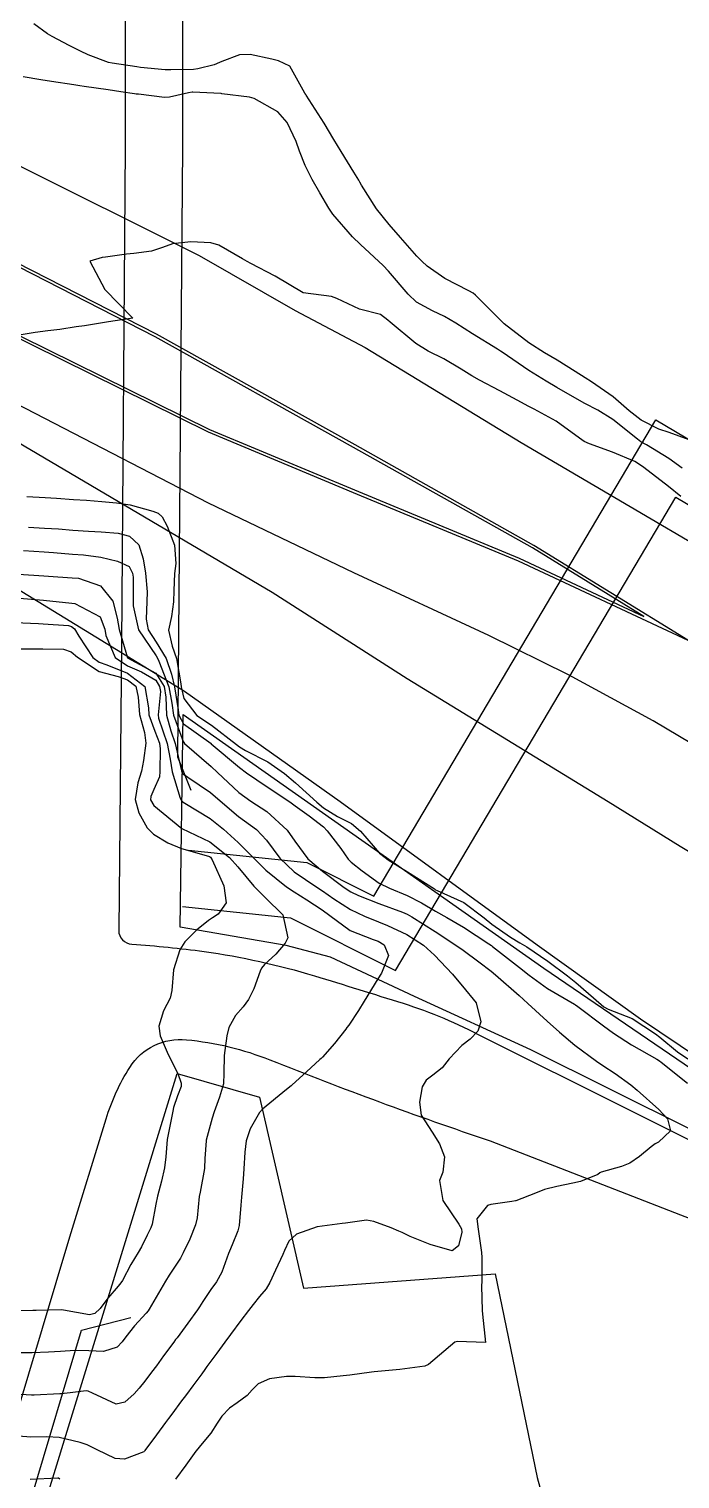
# Model space of a CAD drawing. Header units: metres. Extents: x 286371 to 293043, y 7462578 to 7466404.
# Drawn here: x 286712.5 to 286758.4, y 7466002.9 to 7466105.3 of the extents above; entities that cross this region are included whole.
import ezdxf

# ---------------------------------------------------------------- set-up
doc = ezdxf.new("R2010")
doc.units = ezdxf.units.M
doc.header["$MEASUREMENT"] = 0
for name, color, linetype in [('Canteiro', 45, 'Continuous'), ('Curvas de Nivel 1m', 11, 'Continuous'), ('Curvas de Nivel 5m', 15, 'Continuous'), ('Edificações', 30, 'Continuous'), ('Pontes_Viadutos_Tubos', 190, 'Continuous'), ('Vias primárias', 230, 'Continuous')]:
    doc.layers.add(name, color=color, linetype=linetype)

msp = doc.modelspace()

# ---------------------------------------------------------------- linework, layer by layer
at = {"layer": 'Canteiro'}
for points in [[(286657.44, 7466110.75), (286679.73, 7466099.65), (286690.85, 7466094.2), (286702.36, 7466088.31), (286725.2, 7466077.03), (286735.73, 7466072.65), (286747.08, 7466067.93), (286755.88, 7466063.81), (286748.01, 7466068.66), (286735.39, 7466075.76), (286721.38, 7466083.58), (286698.27, 7466095.39), (286693.63, 7466097.26), (286685.19, 7466100.41), (286675.72, 7466103.78), (286667.47, 7466106.62), (286660.41, 7466109.56)], [(286723.36, 7466056.87), (286748.83, 7466038.96), (286773.9, 7466021.84), (286773.65, 7466021.23), (286759.2, 7466027.56), (286747.91, 7466033.19), (286739.68, 7466036.96), (286733.76, 7466039.74), (286730.63, 7466040.55), (286723.15, 7466041.86)]]:
    msp.add_lwpolyline(points, close=True, dxfattribs=at)
at = {"layer": 'Curvas de Nivel 1m', "flags": 128}
for points, elevation in [([(286759.09, 7466076.28), (286757.68, 7466076.81), (286756.95, 7466077.05), (286755.69, 7466077.67), (286754.85, 7466078.35), (286753.72, 7466079.34), (286752.19, 7466080.39), (286751.74, 7466080.67), (286751.03, 7466081.12), (286749.76, 7466081.91), (286748.87, 7466082.44), (286747.77, 7466083.14), (286746.03, 7466084.48), (286745.8, 7466084.69), (286744, 7466086.51), (286743.83, 7466086.66), (286743.53, 7466086.82), (286741.84, 7466087.7), (286740.59, 7466088.56), (286740.21, 7466088.92), (286739.86, 7466089.28), (286738.69, 7466090.59), (286737.9, 7466091.51), (286737.01, 7466092.62), (286735.95, 7466094.3), (286735.83, 7466094.51), (286735.76, 7466094.64), (286735.4, 7466095.21), (286734.5, 7466096.66), (286734, 7466097.51), (286733.31, 7466098.67), (286732.04, 7466100.65), (286732.01, 7466100.69), (286731.95, 7466100.79), (286730.88, 7466102.71), (286730.08, 7466103.08), (286729.61, 7466103.2), (286728.09, 7466103.52), (286727.34, 7466103.51), (286726.08, 7466103.04), (286725.91, 7466102.95), (286725.53, 7466102.79), (286724.38, 7466102.5), (286724.07, 7466102.47), (286722.47, 7466102.43), (286722.07, 7466102.44), (286720.33, 7466102.61), (286720.07, 7466102.65), (286718.33, 7466102.9), (286718.07, 7466102.96), (286716.65, 7466103.5), (286716.09, 7466103.76), (286715.31, 7466104.17), (286714.1, 7466104.8), (286713.77, 7466104.98), (286712.8, 7466105.68)], 699), ([(286758.59, 7466074.29), (286757.65, 7466074.98), (286756.06, 7466075.93), (286755.67, 7466076.16), (286755.44, 7466076.34), (286753.69, 7466077.74), (286752.64, 7466078.38), (286751.71, 7466078.86), (286750.69, 7466079.44), (286749.73, 7466080), (286748.98, 7466080.44), (286747.75, 7466081.19), (286745.88, 7466082.48), (286745.77, 7466082.56), (286745.55, 7466082.71), (286743.78, 7466083.79), (286742.6, 7466084.53), (286741.8, 7466085), (286740.96, 7466085.4), (286739.82, 7466086.02), (286739.23, 7466086.58), (286737.85, 7466088.22), (286737.48, 7466088.61), (286735.88, 7466090.09), (286735.31, 7466090.64), (286733.92, 7466092.25), (286733.63, 7466092.67), (286733.01, 7466093.75), (286732.46, 7466094.69), (286731.97, 7466095.69), (286731.57, 7466096.7), (286731.33, 7466097.37), (286730.7, 7466098.71), (286730.03, 7466099.48), (286728.37, 7466100.42), (286728.04, 7466100.51), (286726.07, 7466100.75), (286726.04, 7466100.76), (286725.51, 7466100.79), (286724.04, 7466100.87), (286723.99, 7466100.87), (286723.73, 7466100.82), (286722.38, 7466100.5), (286722.04, 7466100.48), (286720.19, 7466100.72), (286720.04, 7466100.73), (286719.91, 7466100.74), (286718.95, 7466100.89), (286718.05, 7466101.03), (286716.37, 7466101.26), (286716.05, 7466101.31), (286715.62, 7466101.38), (286714.05, 7466101.62), (286713.3, 7466101.74), (286712.06, 7466101.95)], 698), ([(286758.49, 7466072.29), (286757.62, 7466073), (286755.88, 7466074.33), (286755.65, 7466074.5), (286755.24, 7466074.75), (286753.66, 7466075.43), (286752.04, 7466076.01), (286751.67, 7466076.17), (286751.35, 7466076.4), (286749.69, 7466077.6), (286748.14, 7466078.45), (286747.71, 7466078.67), (286747.25, 7466078.92), (286745.72, 7466079.76), (286744.28, 7466080.51), (286743.74, 7466080.82), (286742.99, 7466081.28), (286741.76, 7466082.01), (286740.65, 7466082.56), (286739.77, 7466083.1), (286737.96, 7466084.6), (286737.8, 7466084.75), (286737.28, 7466085.14), (286735.81, 7466085.52), (286734.21, 7466086.27), (286733.82, 7466086.41), (286731.82, 7466086.69), (286729.85, 7466087.85), (286728.13, 7466088.75), (286727.87, 7466088.89), (286727.54, 7466089.09), (286725.88, 7466090.06), (286725.31, 7466090.22), (286723.89, 7466090.28), (286722.59, 7466090.14), (286721.88, 7466089.88), (286721.12, 7466089.62), (286719.87, 7466089.47), (286719.36, 7466089.41), (286717.87, 7466089.2), (286717.62, 7466089.17), (286716.75, 7466088.93), (286717.83, 7466086.91), (286719.8, 7466084.88), (286718.08, 7466084.63), (286717.8, 7466084.58), (286716.38, 7466084.35), (286715.79, 7466084.27), (286714.65, 7466084.1), (286713.79, 7466083.99), (286712.91, 7466083.87), (286711.78, 7466083.68)], 697), ([(286712.31, 7466072.29), (286713.6, 7466072.22), (286714.4, 7466072.16), (286715.6, 7466072.08), (286716.52, 7466072.02), (286717.6, 7466071.94), (286718.64, 7466071.85), (286719.6, 7466071.7), (286721.21, 7466071.24), (286721.59, 7466071.1), (286721.87, 7466070.85), (286722.23, 7466070.19), (286722.74, 7466068.84), (286722.83, 7466067.54), (286722.74, 7466066.84), (286722.7, 7466065.64), (286722.67, 7466064.84), (286722.52, 7466063.8), (286722.32, 7466062.84), (286722.57, 7466061.71), (286722.88, 7466060.83), (286723.19, 7466059.05), (286723.21, 7466058.83), (286723.39, 7466058), (286724.32, 7466056.81), (286725.36, 7466056.13), (286727.12, 7466054.77), (286727.34, 7466054.59), (286727.76, 7466054.33), (286729.33, 7466053.54), (286730.5, 7466052.72), (286731.29, 7466052.06), (286732.8, 7466050.68), (286733.27, 7466050.29), (286734.26, 7466049.66), (286735.25, 7466049.18), (286735.87, 7466048.63), (286737.22, 7466047.09), (286737.82, 7466046.61), (286739.2, 7466045.76), (286741.09, 7466044.56), (286741.18, 7466044.5), (286741.28, 7466044.45), (286743.17, 7466043.59), (286744.61, 7466042.5), (286745.15, 7466042.06), (286746.47, 7466041.14), (286747.13, 7466040.75), (286747.61, 7466040.46), (286749.11, 7466039.44), (286750.49, 7466038.41), (286751.09, 7466037.93), (286752.86, 7466036.38), (286753.06, 7466036.22), (286753.37, 7466036.06), (286755.05, 7466035.4), (286756.71, 7466034.32), (286757.02, 7466034.07), (286758.25, 7466033.05), (286759, 7466032.54)], 697), ([(286712.43, 7466070.13), (286713.57, 7466070.06), (286714.54, 7466069.99), (286715.57, 7466069.91), (286716.66, 7466069.84), (286717.57, 7466069.78), (286718.76, 7466069.7), (286719.56, 7466069.48), (286720.22, 7466068.87), (286720.52, 7466067.88), (286720.7, 7466066.87), (286720.82, 7466065.55), (286720.79, 7466064.86), (286720.73, 7466063.61), (286720.89, 7466062.86), (286721.45, 7466062), (286722.16, 7466060.84), (286722.52, 7466059.73), (286722.75, 7466058.83), (286722.99, 7466057.22), (286723.05, 7466056.83), (286723.37, 7466056.23), (286725.32, 7466054.82), (286725.34, 7466054.81), (286727.32, 7466053.13), (286727.82, 7466052.76), (286729.29, 7466051.77), (286730.88, 7466050.71), (286731.27, 7466050.43), (286732.24, 7466049.71), (286733.25, 7466048.93), (286733.52, 7466048.67), (286734.48, 7466047.41), (286735, 7466046.65), (286735.21, 7466046.44), (286735.99, 7466045.84), (286737.19, 7466044.97), (286737.92, 7466044.6), (286739.18, 7466044.1), (286740.17, 7466043.57), (286741.16, 7466042.99), (286741.98, 7466042.54), (286743.14, 7466041.86), (286744.94, 7466040.68), (286745.12, 7466040.55), (286745.2, 7466040.49), (286747.1, 7466038.99), (286747.78, 7466038.45), (286749.08, 7466037.51), (286750.98, 7466036.41), (286751.06, 7466036.36), (286751.22, 7466036.24), (286753.04, 7466034.87), (286753.74, 7466034.36), (286755.02, 7466033.53), (286756.8, 7466032.52), (286757, 7466032.4), (286757.11, 7466032.31), (286758.97, 7466030.83)], 698), ([(286712.08, 7466068.46), (286713.54, 7466068.37), (286714.19, 7466068.32), (286715.54, 7466068.22), (286716.31, 7466068.17), (286717.54, 7466067.99), (286718.71, 7466067.72), (286719.53, 7466067.34), (286719.78, 7466066.88), (286719.82, 7466066.58), (286719.81, 7466064.88), (286719.81, 7466064.56), (286720.19, 7466062.87), (286721.44, 7466061.02), (286721.54, 7466060.85), (286721.63, 7466060.65), (286722.35, 7466058.84), (286722.56, 7466057.67), (286722.66, 7466056.84), (286723.35, 7466054.97), (286723.44, 7466054.82), (286725.32, 7466053.21), (286725.78, 7466052.79), (286727.29, 7466051.36), (286728.14, 7466050.75), (286729.26, 7466050.03), (286730.69, 7466048.71), (286731.23, 7466047.94), (286732.15, 7466046.69), (286733.2, 7466045.82), (286734.71, 7466044.65), (286735.18, 7466044.34), (286735.73, 7466044.08), (286737.17, 7466043.53), (286738.85, 7466042.9), (286739.16, 7466042.77), (286739.49, 7466042.58), (286741.14, 7466041.54), (286742.68, 7466040.53), (286743.12, 7466040.22), (286744.22, 7466039.39), (286745.1, 7466038.74), (286745.41, 7466038.49), (286747.07, 7466037.02), (286747.7, 7466036.45), (286749.05, 7466035.2), (286749.92, 7466034.42), (286751.02, 7466033.51), (286752.54, 7466032.38), (286752.99, 7466032.07), (286753.85, 7466031.5), (286754.97, 7466030.71), (286755.41, 7466030.34), (286756.94, 7466028.96), (286757.56, 7466028.31), (286757.76, 7466027.46), (286756.91, 7466026.66), (286756.68, 7466026.54), (286756.4, 7466026.32), (286755.58, 7466025.65), (286754.89, 7466025.17), (286754.31, 7466024.93), (286752.88, 7466024.53), (286752.78, 7466024.48), (286752.63, 7466024.38), (286751.4, 7466023.87), (286750.86, 7466023.75), (286749.75, 7466023.53), (286748.86, 7466023.3), (286748.23, 7466023.06), (286746.84, 7466022.52), (286746.81, 7466022.5), (286746.56, 7466022.47), (286745.08, 7466022.25), (286744.84, 7466022.17), (286744.1, 7466021.24), (286744.19, 7466020.5), (286744.43, 7466018.86), (286744.44, 7466018.5), (286744.44, 7466016.82), (286744.42, 7466016.5), (286744.46, 7466014.77), (286744.48, 7466014.5), (286744.69, 7466012.49), (286742.69, 7466012.56), (286742.54, 7466012.53), (286740.67, 7466010.95), (286740.41, 7466010.83), (286738.66, 7466010.59), (286736.85, 7466010.43), (286736.66, 7466010.41), (286735.11, 7466010.19), (286734.66, 7466010.14), (286733.32, 7466010.01), (286732.65, 7466009.99), (286731.26, 7466010.1), (286730.65, 7466010.1), (286729.45, 7466009.94), (286728.65, 7466009.58), (286728.23, 7466009.16), (286727.86, 7466008.76), (286727.17, 7466008.23), (286726.62, 7466007.85), (286726.09, 7466007.3), (286725.75, 7466006.79), (286725.3, 7466006.09), (286724.58, 7466005.23), (286724.39, 7466004.99), (286724.25, 7466004.81), (286723.54, 7466003.84), (286722.8, 7466002.83)], 699), ([(286711.5, 7466065.12), (286713.49, 7466064.97), (286715.49, 7466064.76), (286715.71, 7466064.72), (286717.48, 7466063.79), (286717.82, 7466062.91), (286717.9, 7466062.46), (286718.56, 7466060.9), (286719.43, 7466060.33), (286720.4, 7466059.89), (286721.41, 7466059.3), (286721.69, 7466058.85), (286721.74, 7466058.51), (286721.58, 7466056.85), (286721.61, 7466056.61), (286722.21, 7466054.84), (286722.43, 7466053.73), (286722.58, 7466052.84), (286723.15, 7466050.96), (286723.2, 7466050.83), (286723.28, 7466050.74), (286723.48, 7466050.62), (286725.26, 7466049.54), (286726.21, 7466048.78), (286727.23, 7466047.83), (286728.32, 7466046.75), (286729.2, 7466045.89), (286730.65, 7466044.71), (286731.18, 7466044.35), (286732.08, 7466043.78), (286733.16, 7466043.08), (286733.7, 7466042.67), (286735.14, 7466041.61), (286736.76, 7466040.99), (286737.13, 7466040.87), (286737.55, 7466040.61), (286737.86, 7466039.85), (286737.36, 7466038.61), (286737.09, 7466038.19), (286736.14, 7466036.63), (286735.73, 7466035.96), (286735.04, 7466034.93), (286734.92, 7466034.76), (286734.84, 7466034.65), (286734.04, 7466033.63), (286733.19, 7466032.67), (286733.1, 7466032.58), (286733, 7466032.49), (286732.05, 7466031.62), (286731.06, 7466030.7), (286731.01, 7466030.66), (286730.97, 7466030.64), (286730.65, 7466030.39), (286728.95, 7466029), (286728.75, 7466028.75), (286728.09, 7466027.59), (286727.81, 7466026.76), (286727.7, 7466025.96), (286727.63, 7466024.76), (286727.58, 7466024.06), (286727.46, 7466022.77), (286727.42, 7466022.2), (286727.3, 7466020.77), (286727.21, 7466020.38), (286726.8, 7466019.41), (286726.62, 7466018.96), (286726.55, 7466018.78), (286726.09, 7466017.47), (286725.71, 7466016.79), (286725.31, 7466016.24), (286724.74, 7466015.4), (286724.51, 7466015.03), (286724.37, 7466014.81), (286723.68, 7466013.86), (286722.92, 7466012.83), (286722.82, 7466012.71), (286722.7, 7466012.53), (286721.97, 7466011.55), (286721.46, 7466010.85), (286721.12, 7466010.4), (286720.65, 7466009.76), (286720.25, 7466009.26), (286719.89, 7466008.88), (286719.24, 7466008.27), (286718.62, 7466008.13), (286716.95, 7466008.92), (286716.65, 7466009.06), (286716.49, 7466009.08), (286715.36, 7466008.94), (286714.73, 7466008.86), (286714.64, 7466008.86), (286712.84, 7466008.78), (286712.64, 7466008.78), (286710.77, 7466008.89)], 701), ([(286711.47, 7466063.38), (286713.14, 7466063.31), (286713.47, 7466063.29), (286715.25, 7466063.16), (286715.47, 7466063.11), (286715.68, 7466062.94), (286715.98, 7466062.41), (286716.97, 7466060.92), (286717.43, 7466060.57), (286717.95, 7466060.38), (286719.42, 7466059.81), (286720.64, 7466058.87), (286720.9, 7466057.35), (286720.93, 7466056.86), (286721.36, 7466055.71), (286721.67, 7466054.85), (286721.73, 7466054.46), (286721.71, 7466052.85), (286721.68, 7466052.47), (286721.29, 7466051.58), (286721.06, 7466051.09), (286721.04, 7466050.86), (286721.28, 7466050.45), (286723.25, 7466048.82), (286725.23, 7466047.89), (286726.62, 7466046.77), (286727.2, 7466046.11), (286728.34, 7466044.75), (286729.17, 7466043.93), (286730.4, 7466042.72), (286730.74, 7466041.1), (286730.56, 7466040.71), (286729.89, 7466039.95), (286729.1, 7466039.22), (286728.88, 7466038.95), (286728.8, 7466038.74), (286728.33, 7466037.49), (286727.97, 7466036.75), (286727.59, 7466036.22), (286727.05, 7466035.6), (286726.57, 7466034.77), (286726.43, 7466034.18), (286726.25, 7466032.79), (286726.23, 7466031.54), (286726.19, 7466030.79), (286725.91, 7466029.84), (286725.53, 7466028.8), (286725.39, 7466028.35), (286724.97, 7466026.8), (286724.97, 7466026.75), (286724.89, 7466025.51), (286724.86, 7466024.83), (286724.85, 7466024.8), (286724.54, 7466023.13), (286724.49, 7466022.81), (286724.33, 7466021.31), (286724.22, 7466020.81), (286723.82, 7466019.8), (286723.36, 7466018.83), (286723.16, 7466018.46), (286722.78, 7466017.89), (286722.36, 7466017.25), (286722.11, 7466016.84), (286721.62, 7466015.98), (286720.96, 7466014.86), (286720.87, 7466014.73), (286720.73, 7466014.56), (286719.92, 7466013.67), (286719.3, 7466012.89), (286719.04, 7466012.55), (286718.69, 7466012.18), (286717.73, 7466011.87), (286716.69, 7466011.92), (286715.7, 7466011.93), (286714.69, 7466011.86), (286713.84, 7466011.81), (286712.69, 7466011.77), (286711.91, 7466011.77)], 702), ([(286711.44, 7466061.52), (286712.9, 7466061.52), (286713.44, 7466061.52), (286714.9, 7466061.49), (286715.44, 7466061.31), (286715.9, 7466060.94), (286717.42, 7466059.93), (286718.75, 7466059.56), (286719.41, 7466059.34), (286720.01, 7466058.88), (286720.17, 7466058.1), (286720.26, 7466056.87), (286720.62, 7466055.6), (286720.72, 7466054.86), (286720.55, 7466053.64), (286720.4, 7466052.87), (286720.14, 7466052.04), (286719.96, 7466050.87), (286720.21, 7466049.93), (286720.81, 7466048.86), (286721.25, 7466048.42), (286722.26, 7466047.81), (286723.23, 7466047.4), (286725.13, 7466046.88), (286725.21, 7466046.85), (286725.27, 7466046.79), (286725.39, 7466046.61), (286726.23, 7466044.78), (286726.38, 7466043.56), (286725.82, 7466042.78), (286725.42, 7466042.52), (286725.15, 7466042.32), (286724.3, 7466041.65), (286723.48, 7466040.82), (286723.12, 7466040.24), (286722.68, 7466038.84), (286722.54, 7466037.37), (286722.43, 7466036.84), (286721.97, 7466035.93), (286721.63, 7466034.86), (286721.72, 7466034.16), (286722.3, 7466032.85), (286722.98, 7466031.51), (286723.21, 7466030.83), (286723.2, 7466030.6), (286722.96, 7466029.93), (286722.68, 7466029.11), (286722.61, 7466028.84), (286722.33, 7466027.43), (286722.23, 7466026.84), (286722.13, 7466025.61), (286722.04, 7466024.85), (286721.83, 7466023.89), (286721.55, 7466022.85), (286721.43, 7466022.27), (286721.16, 7466020.86), (286721.07, 7466020.61), (286720.81, 7466020.09), (286720.4, 7466019.27), (286720.18, 7466018.87), (286719.66, 7466018), (286719.06, 7466016.89), (286718.94, 7466016.72), (286718.76, 7466016.49), (286718.03, 7466015.62), (286717.49, 7466014.91), (286717.11, 7466014.54), (286716.73, 7466014.46), (286714.89, 7466014.79), (286714.73, 7466014.81), (286712.96, 7466014.75), (286712.73, 7466014.75), (286711.02, 7466014.72)], 703), ([(286714.65, 7466002.85), (286714.54, 7466002.91), (286714.51, 7466002.92), (286712.54, 7466002.81)], 699)]:
    msp.add_lwpolyline(points, dxfattribs=dict(at, elevation=elevation))
at = {"layer": 'Curvas de Nivel 5m', "elevation": 700, "flags": 128}
msp.add_lwpolyline([(286711.72, 7466066.8), (286713.52, 7466066.67), (286713.84, 7466066.65), (286715.52, 7466066.54), (286715.95, 7466066.51), (286717.51, 7466065.98), (286718.39, 7466064.9), (286718.69, 7466063.68), (286718.84, 7466062.89), (286719.43, 7466060.88), (286721.42, 7466059.81), (286722.02, 7466058.85), (286722.13, 7466058.1), (286722.18, 7466056.84), (286722.48, 7466055.72), (286722.78, 7466054.83), (286723.24, 7466052.9), (286723.26, 7466052.83), (286723.31, 7466052.72), (286723.67, 7466052.46), (286725.29, 7466051.37), (286725.97, 7466050.78), (286727.26, 7466049.66), (286728.52, 7466048.75), (286729.23, 7466048.01), (286730.18, 7466046.72), (286731.2, 7466045.77), (286732.78, 7466044.68), (286733.18, 7466044.41), (286733.99, 7466043.85), (286735.16, 7466043.1), (286736.16, 7466042.63), (286737.15, 7466042.23), (286737.77, 7466041.98), (286739.14, 7466041.34), (286740.32, 7466040.57), (286741.11, 7466039.87), (286742.37, 7466038.54), (286742.69, 7466038.13), (286743.08, 7466037.69), (286744.04, 7466036.51), (286744.38, 7466035.17), (286744.17, 7466034.51), (286743.61, 7466033.93), (286743.02, 7466033.49), (286742.14, 7466032.54), (286741.64, 7466031.9), (286740.99, 7466031.39), (286740.5, 7466031.04), (286740.22, 7466030.57), (286740.04, 7466029.48), (286740.15, 7466028.57), (286740.93, 7466027.37), (286741.46, 7466026.55), (286741.8, 7466025.63), (286741.69, 7466024.54), (286741.46, 7466023.95), (286741.68, 7466022.54), (286742.82, 7466020.86), (286743.01, 7466020.52), (286743.04, 7466020.29), (286742.8, 7466019.33), (286742.35, 7466018.98), (286740.8, 7466019.43), (286739.38, 7466020), (286738.81, 7466020.28), (286738.59, 7466020.37), (286738.03, 7466020.6), (286736.82, 7466021.06), (286736.3, 7466021.14), (286734.82, 7466020.94), (286734.58, 7466020.9), (286732.82, 7466020.68), (286731.36, 7466020.16), (286730.81, 7466019.66), (286730.51, 7466019.01), (286730.39, 7466018.72), (286729.88, 7466017.62), (286729.48, 7466016.73), (286729.21, 7466016.28), (286728.74, 7466015.75), (286728.29, 7466015.19), (286727.97, 7466014.76), (286727.43, 7466014.05), (286726.7, 7466013.07), (286726.57, 7466012.9), (286726.48, 7466012.78), (286725.73, 7466011.74), (286725.03, 7466010.8), (286724.87, 7466010.59), (286724.66, 7466010.29), (286724.03, 7466009.43), (286723.58, 7466008.82), (286723.17, 7466008.28), (286722.61, 7466007.53), (286722.32, 7466007.13), (286722.1, 7466006.84), (286721.47, 7466005.97), (286720.65, 7466004.86), (286720.62, 7466004.82), (286720.57, 7466004.78), (286719.2, 7466004.25), (286718.56, 7466004.29), (286717.28, 7466004.91), (286716.58, 7466005.27), (286716.07, 7466005.44), (286714.59, 7466005.78), (286713.72, 7466005.84), (286712.59, 7466005.81), (286711.72, 7466005.87)], dxfattribs=at)
at = {"layer": 'Edificações'}
msp.add_lwpolyline([(286714.6, 7465993.57), (286715.92, 7465998.01), (286713.01, 7465999.27), (286722.93, 7466031.51), (286728.73, 7466029.84), (286731.86, 7466016.34), (286745.38, 7466017.36), (286748.35, 7466002.96), (286752.18, 7465989.02), (286758.29, 7465973.23), (286753.16, 7465971.55), (286752.07, 7465969.22)], close=True, dxfattribs=at)
at = {"layer": 'Pontes_Viadutos_Tubos', "elevation": 702.37}
msp.add_lwpolyline([(286725.85, 7466126.67), (286723.44, 7466124.49), (286723.3, 7466112.18), (286723.3, 7466096.98), (286722.96, 7466053.9), (286723.9, 7466051.54)], dxfattribs=at)
at = {"layer": 'Pontes_Viadutos_Tubos'}
for points in [[(286723.72, 7466047.29), (286732.08, 7466046.43), (286736.81, 7466044.04), (286756.74, 7466077.71), (286776.42, 7466066.02)], [(286723.31, 7466043.31), (286730.94, 7466042.52), (286738.35, 7466038.79), (286758.14, 7466072.23), (286774.38, 7466062.58)], [(286706.04, 7465973.34), (286704.99, 7465977.23), (286709.03, 7465989.54), (286716.17, 7466013.37), (286719.65, 7466014.27)]]:
    msp.add_lwpolyline(points, dxfattribs=at)
at = {"layer": 'Vias primárias'}
for points in [[(286497.89, 7466192.69), (286515.06, 7466185.12), (286529.6, 7466178.42), (286545.67, 7466169.96), (286561.62, 7466160.83), (286571.41, 7466154.96), (286584.93, 7466146.83), (286600.49, 7466137.58), (286618.22, 7466126.9), (286631.74, 7466118.78), (286643.56, 7466112.13), (286656.05, 7466105.76), (286671.62, 7466097.65), (286691.22, 7466087.76), (286699.29, 7466083.43), (286729.63, 7466065.52), (286739.18, 7466059.43), (286753.36, 7466050.73), (286758.45, 7466047.58), (286798.64, 7466023.32), (286813.33, 7466014.7)], [(286822.4, 7466017.09), (286798.9, 7466031.23), (286756.55, 7466056.44), (286750.57, 7466059.68), (286744.94, 7466062.47), (286735.4, 7466066.9), (286725.13, 7466071.82), (286690.45, 7466089.76), (286664.5, 7466103.18), (286641.69, 7466115), (286627.75, 7466123.06), (286608.76, 7466134.46), (286587.8, 7466146.95), (286563.5, 7466161.71), (286541.24, 7466174.24), (286534.63, 7466177.66), (286513.07, 7466187.69)], [(286762.61, 7466030.66), (286755.65, 7466035.34), (286748.36, 7466040.59), (286734.44, 7466050.71), (286723.44, 7466058.51), (286699.83, 7466072.97), (286694.33, 7466075.86), (286686.33, 7466080.15), (286665.14, 7466090.88), (286648.82, 7466099.29)]]:
    msp.add_lwpolyline(points, dxfattribs=at)
for points in [[(286649.64, 7466121.86, -0.013587), (286656.35, 7466118.67, 0.027764), (286665.81, 7466114.49, -0.007781), (286673.75, 7466111.36, 0.025784), (286681.18, 7466108.73, -0.017541), (286687.97, 7466106.45, -0.004396), (286697.63, 7466102.73), (286724.49, 7466089.32), (286731.25, 7466085.42), (286736.2, 7466082.81), (286747.23, 7466076.11), (286768.15, 7466063.8), (286779.19, 7466057.18), (286792.79, 7466049), (286808.57, 7466039.27), (286836.69, 7466022.54)], [(286719.26, 7466112.2), (286719.26, 7466097), (286718.99, 7466061.86), (286718.8, 7466041.63, 0.398813), (286719.73, 7466040.64, -0.018848), (286724.83, 7466040.13, -0.039662), (286732.62, 7466038.41, -0.002735), (286738.88, 7466036.47, -0.046508), (286744.51, 7466034.09), (286764.61, 7466024.06)], [(286697.59, 7465939.91), (286683.72, 7465894.48, -0.142776), (286680.78, 7465889.99, -0.369059), (286676.97, 7465889.99, -0.29096), (286676.26, 7465892.29), (286683.41, 7465916.86), (286691.66, 7465943.62), (286699.6, 7465969.49), (286706.64, 7465990.92), (286715.34, 7466019.97), (286717.91, 7466028.31, -0.065495), (286719.58, 7466031.94, -0.284406), (286723.59, 7466033.9, -0.070147), (286729.48, 7466032.47, 0.013251), (286745.02, 7466026.75), (286763.02, 7466019.76), (286780.05, 7466012.99), (286810.7, 7466001.17), (286839.07, 7465989.88), (286866.74, 7465979.05), (286882.25, 7465973.52)]]:
    msp.add_lwpolyline(points, format="xyb", dxfattribs=at)
msp.add_lwpolyline([(286653, 7466112.73), (286679.64, 7466099.47), (286690.76, 7466094.02), (286702.28, 7466088.13), (286725.11, 7466076.85), (286735.65, 7466072.46), (286747, 7466067.75), (286758.98, 7466062.14), (286748.11, 7466068.83), (286735.49, 7466075.94), (286721.47, 7466083.75), (286698.36, 7466095.57), (286693.71, 7466097.44), (286685.26, 7466100.59), (286675.79, 7466103.96), (286667.54, 7466106.81), (286660.49, 7466109.75)], close=True, dxfattribs=at)

doc.saveas('drawing.dxf')
